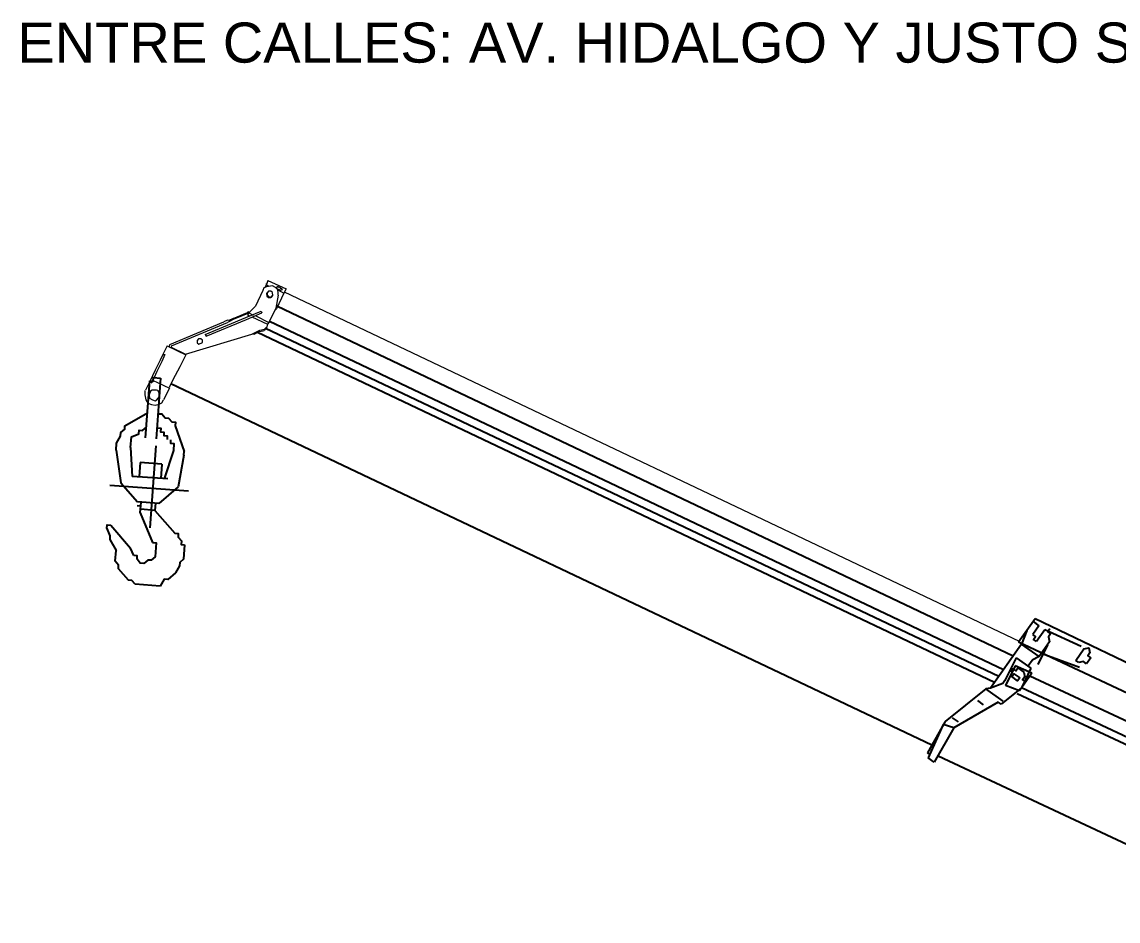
# Model space of a CAD drawing. Header units: metres. Extents: x 668617 to 675126, y 2286318 to 2293677.
# Drawn here: x 672241.14 to 672246.61, y 2287830.84 to 2287835.33 of the extents above; entities that cross this region are included whole.
import ezdxf

# ---------------------------------------------------------------- set-up
doc = ezdxf.new("R2010")
doc.units = ezdxf.units.M
doc.header["$MEASUREMENT"] = 0
doc.layers.add('2', color=7, linetype='Continuous')
doc.layers.add('DMTG_SECCIONES_VIALES', color=250, linetype='Continuous')
doc.styles.get("Standard").update_dxf_attribs({"font": 'arial.ttf'})

# ---------------------------------------------------------------- blocks, each defined once
blk = doc.blocks.new('A$C798F2332')
at = {"layer": '2', "linetype": 'Continuous'}
for p, q in [((664.3, 7480.2), (664.3, 7444.5)), ((860.7, 7444.5), (860.7, 7355.2)), ((700, 7194.5), (628.6, 7194.5))]:
    blk.add_line(p, q, dxfattribs=at)
for points in [[(1075, 7480.2), (1325, 7551.7)], [(1325, 7551.7), (1503.6, 7533.8)], [(1325, 7498.1), (1342.9, 7551.7)], [(1342.9, 7551.7), (1521.5, 7515.9)], [(1092.9, 7390.9), (1325, 7498.1)], [(1289.3, 7533.8), (1289.3, 7498.1)], [(1325, 7498.1), (1521.5, 7480.2)], [(1503.6, 7515.9), (1503.6, 7533.8)], [(1521.5, 7480.2), (1521.5, 7515.9)], [(271.5, 5248.1), (646.5, 7480.2)], [(396.5, 5248.1), (789.3, 7480.2)], [(646.5, 7480.2), (789.3, 7480.2)], [(664.3, 7444.5), (717.9, 7444.5)], [(717.9, 7480.2), (789.3, 7462.4)], [(735.7, 7408.8), (735.7, 7426.7), (717.9, 7426.7), (717.9, 7444.5)], [(789.3, 7355.2), (789.3, 7462.4)], [(789.3, 7462.4), (1057.2, 7462.4)], [(860.7, 7444.5), (985.7, 7426.7)], [(1003.6, 7426.7), (1057.2, 7462.4)], [(1057.2, 7462.4), (1075, 7480.2)], [(1075, 7373.1), (1075, 7480.2)], [(1146.5, 5569.5), (1485.7, 7480.2)], [(1146.5, 7480.2), (1146.5, 7444.5)], [(628.6, 7212.4), (664.3, 7408.8)], [(646.5, 7390.9), (664.3, 7390.9), (664.3, 7373.1), (682.2, 7373.1), (700, 7355.2)], [(664.3, 7408.8), (735.7, 7408.8)], [(878.6, 7337.4), (896.5, 7426.7)], [(896.5, 7426.7), (1003.6, 7408.8)], [(932.2, 7426.7), (914.3, 7426.7), (914.3, 7408.8), (896.5, 7408.8), (896.5, 7373.1), (914.3, 7355.2), (932.2, 7355.2), (932.2, 7337.4)], [(932.2, 7373.1), (950, 7373.1), (950, 7408.8), (932.2, 7408.8), (932.2, 7373.1)], [(985.7, 7426.7), (1003.6, 7426.7)], [(985.7, 7337.4), (1003.6, 7408.8)], [(1092.9, 7373.1), (1092.9, 7390.9)], [(557.2, 5444.5), (896.5, 7337.4)], [(628.6, 5426.7), (967.9, 7337.4)], [(664.3, 5426.7), (1003.6, 7337.4)], [(700, 7355.2), (789.3, 7355.2)], [(717.9, 7355.2), (825, 7337.4)], [(717.9, 7158.8), (771.5, 7355.2)], [(789.3, 7355.2), (825, 7373.1)], [(860.7, 7373.1), (825, 7373.1)], [(860.7, 7355.2), (967.9, 7337.4)], [(878.6, 7337.4), (985.7, 7337.4)], [(967.9, 7337.4), (1092.9, 7373.1)], [(628.6, 7194.5), (610.7, 7176.7), (628.6, 7158.8)], [(682.2, 7158.8), (700, 7176.7)], [(700, 7176.7), (700, 7194.5)], [(628.6, 7158.8), (646.5, 7158.8), (646.5, 7140.9)], [(646.5, 7140.9), (682.2, 7140.9)], [(682.2, 7140.9), (682.2, 7158.8)]]:
    blk.add_lwpolyline(points, dxfattribs=at)
blk = doc.blocks.new('A$C796342EB')
at = {"layer": '2', "linetype": 'Continuous', "lineweight": 20}
for p, q in [((-299.7, 2.1), (-485.5, -115.2)), ((-295.1, -6.4), (-480.8, -123.8)), ((-435.1, -187.7), (-473.6, -208.6)), ((-441.3, -196.6), (-467, -210.6))]:
    blk.add_line(p, q, dxfattribs=at)
for points in [[(-157.5, 118.1), (-405.2, -38.4)], [(-144.7, 125), (-160.8, 22)], [(-157.5, 118.1), (-144.3, 114.2)], [(-144.7, 125), (-96.5, 117.9)], [(-96.5, 117.9), (-102.7, 109)], [(-96.5, 117.9), (-65.8, 112.4)], [(-65.8, 112.4), (-11, 103.3)], [(-157.2, 107.2), (-413.4, -54)], [(-150.5, 105.2), (-163.2, 26.3)], [(-157.2, 107.2), (-150.5, 105.2)], [(-102.7, 109), (-65.4, 101.5)], [(-65.4, 101.5), (-10.6, 92.5)], [(-11, 103.3), (50.5, 92.3)], [(-10.6, 92.5), (50.8, 81.4)], [(37.6, 85.3), (21.1, -6.8)], [(50.5, 92.3), (50.8, 81.4)], [(50.5, 92.3), (98.6, 85.2)], [(105.5, 11.3), (83.7, 10.6), (72.4, 21.1), (65.5, 34), (67.4, 40.6), (79.9, 58.4), (88.5, 63.1), (108.3, 57.2), (119.6, 46.7), (118, 29.2), (114, 16), (105.5, 11.3)], [(102.9, 87.5), (120.8, 75), (136.7, 56), (146, 38.8), (140.1, 19), (131.9, 3.5), (117.1, -10.1), (104.2, -17.1), (86.8, -15.5)], [(-163.2, 26.3), (-435.1, -187.7)], [(-299.7, 2.1), (-295.1, -6.4)], [(-242.9, -0.3), (-260.1, -9.6), (-269, -3.4), (-269.4, 7.5), (-263.1, 16.4), (-252.2, 16.8), (-243.3, 10.6), (-242.9, -0.3)], [(-160.8, 22), (-95.2, 13.3)], [(-95.2, 13.3), (-47, 6.2)], [(-47, 6.2), (18.7, -2.5)], [(-451.9, -74.9), (-413.4, -54)], [(-445.7, -66), (-424.3, -54.3), (-422.3, -47.7), (-405.2, -38.4)], [(18.7, -2.5), (21.1, -6.8)], [(21.1, -6.8), (86.8, -15.5)], [(-699.7, -98.4), (-718.2, -197.1)], [(-699.7, -98.4), (-679.8, -104.3)], [(-670.7, -182.5), (-679.6, -176.2), (-690.9, -165.7), (-693.6, -150.5), (-692, -133), (-670.9, -110.5), (-658.1, -103.6), (-644.9, -107.5)], [(-682.2, -100), (-679.8, -104.3)], [(-679.8, -104.3), (-679.5, -115.2)], [(-679.8, -104.3), (-662.3, -105.9)], [(-644.9, -107.5), (-559.3, -122.1)], [(-451.9, -74.9), (-518.1, -116.3)], [(-516.2, -109.7), (-511.9, -107.4)], [(-445.7, -66), (-511.9, -107.4)], [(-695.2, -168), (-690.9, -165.7), (-697.8, -152.9), (-706.4, -157.5), (-704.1, -161.8), (-708.4, -164.1), (-703.7, -172.7)], [(-665.5, -140.9), (-659.3, -132), (-648.4, -131.6), (-639.5, -137.8), (-636.8, -153), (-643, -161.9), (-653.9, -162.3)], [(-653.9, -162.3), (-665.2, -151.8), (-665.5, -140.9)], [(-653.9, -162.3), (-649.6, -160)], [(-644.1, -129.3), (-632.9, -139.8), (-632.5, -150.7), (-638.8, -159.6), (-649.6, -160)], [(-648.4, -131.6), (-644.1, -129.3)], [(-559.3, -122.1), (-513.8, -114)], [(-485.5, -115.2), (-555.9, -159)], [(-555.9, -159), (-551.3, -167.6)], [(-480.8, -123.8), (-551.3, -167.6)], [(-521.3, -151.3), (-532, -223.6)], [(-506.5, -137.8), (-521.1, -223.3)], [(-516.2, -109.7), (-518.1, -116.3)], [(-513.8, -114), (-517.4, -138.1)], [(-513.8, -114), (-502.9, -113.7)], [(-502.9, -113.7), (-502.6, -124.5)], [(-718.2, -197.1), (-694.1, -200.7)], [(-703.7, -172.7), (-708, -175), (-703.4, -183.6), (-694.8, -178.9), (-697.1, -174.6), (-692.8, -172.3), (-695.2, -168)], [(-690.9, -165.7), (-694.1, -200.7)], [(-694.1, -200.7), (-608.6, -215.3)], [(-670.7, -182.5), (-610.9, -211)], [(-626.4, -202.8), (-626, -213.7)], [(-610.9, -211), (-532, -223.6)], [(-604.3, -213), (-608.6, -215.3)], [(-473.6, -208.6), (-492.7, -224.5)], [(-467, -210.6), (-481.8, -224.1)], [(-439.4, -190), (-441.3, -196.6)], [(-532, -223.6), (-521.1, -223.3)], [(-521.1, -223.3), (-507.9, -227.2)], [(-492.7, -224.5), (-507.9, -227.2)], [(-507.9, -227.2), (-486.1, -226.5)], [(-481.8, -224.1), (-486.1, -226.5)]]:
    blk.add_lwpolyline(points, dxfattribs=at)
blk = doc.blocks.new('A$C645B4AD2')
at = {"layer": '2', "linetype": 'Continuous'}
for p, q in [((-26.8, 90), (-26.8, -213.5)), ((-98.3, -945.7), (26.7, -945.7))]:
    blk.add_line(p, q, dxfattribs=at)
for points in [[(26.7, 72.2), (8.9, 72.2), (8.9, 90), (-26.8, 90)], [(26.7, -213.5), (26.7, 72.2)], [(-26.8, -88.5), (-44.7, -88.5), (-62.6, -106.4), (-80.4, -106.4), (-98.3, -124.3), (-116.1, -124.3), (-116.1, -142.1), (-169.7, -267.1)], [(169.6, -285), (169.6, -249.3), (151.7, -213.5), (151.7, -195.7), (133.9, -177.8), (133.9, -160), (26.7, -88.5)], [(-26.8, -160), (-44.7, -160), (-44.7, -177.8), (-62.6, -177.8), (-62.6, -195.7), (-80.4, -195.7), (-80.4, -213.5)], [(98.2, -267.1), (98.2, -213.5), (62.4, -195.7), (62.4, -177.8), (44.6, -177.8), (26.7, -160)], [(-98.3, -213.5), (-98.3, -231.4), (-116.1, -231.4), (-116.1, -267.1)], [(-169.7, -285), (-169.7, -267.1)], [(-116.1, -267.1), (-80.4, -410)], [(-26.8, -249.3), (-26.8, -660)], [(98.2, -267.1), (80.3, -410)], [(-169.7, -285), (-151.8, -445.7)], [(169.6, -285), (133.9, -445.7)], [(-62.6, -338.5), (44.6, -338.5)], [(-62.6, -338.5), (-62.6, -410)], [(44.6, -338.5), (44.6, -410)], [(-98.3, -410), (80.3, -410)], [(-205.4, -463.5), (187.4, -463.5)], [(-151.8, -445.7), (-62.6, -535)], [(133.9, -445.7), (44.6, -535)], [(-62.6, -535), (44.6, -535)], [(-44.7, -535), (-44.7, -570.7)], [(26.7, -588.5), (26.7, -535)], [(-44.7, -570.7), (-151.8, -677.8)], [(-44.7, -570.7), (26.7, -570.7)], [(26.7, -588.5), (-44.7, -731.4)], [(44.6, -552.8), (26.7, -552.8)], [(-151.8, -677.8), (-169.7, -677.8), (-169.7, -695.7), (-187.6, -713.5), (-187.6, -731.4), (-205.4, -731.4)], [(169.6, -660), (62.4, -767.1)], [(187.4, -677.8), (169.6, -713.5), (169.6, -731.4), (133.9, -785)], [(187.4, -677.8), (187.4, -660), (169.6, -660)], [(-205.4, -731.4), (-205.4, -802.8), (-187.6, -820.7), (-187.6, -838.5), (-169.7, -874.3), (-134, -910), (-116.1, -910), (-98.3, -945.7)], [(-44.7, -731.4), (-62.6, -731.4), (-62.6, -802.8), (-44.7, -820.7), (-26.8, -820.7), (-9, -838.5)], [(-9, -838.5), (8.9, -838.5), (26.7, -820.7), (26.7, -802.8), (44.6, -802.8)], [(26.7, -945.7), (44.6, -927.8), (62.4, -927.8), (116, -874.3), (116, -856.4), (133.9, -838.5), (133.9, -785)], [(44.6, -802.8), (62.4, -767.1)]]:
    blk.add_lwpolyline(points, dxfattribs=at)

msp = doc.modelspace()

# ---------------------------------------------------------------- linework, layer by layer
at = {"layer": 'DMTG_SECCIONES_VIALES', "linetype": 'Continuous', "lineweight": 20}
msp.add_lwpolyline([(672242.44919, 2287833.97942), (672246.11327, 2287832.23882)], dxfattribs=at)
at = {"layer": 'DMTG_SECCIONES_VIALES', "linetype": 'Continuous'}
for points in [[(672246.08291, 2287832.16474), (672242.41522, 2287833.90622)], [(672246.034, 2287832.09528), (672242.37509, 2287833.83265)], [(672245.9901, 2287832.03294), (672242.31581, 2287833.77751)], [(672246.01079, 2287832.06233), (672242.35571, 2287833.79791)], [(672245.67765, 2287831.72098), (672241.88387, 2287833.52149)]]:
    msp.add_lwpolyline(points, dxfattribs=at)

# ---------------------------------------------------------------- block references
at = {"layer": 'DMTG_SECCIONES_VIALES', "linetype": 'Continuous', "lineweight": 50}
for name, p, xscale, yscale, zscale, rotation in [('A$C796342EB', (672241.88387, 2287833.52149), -0.0009989080116068, 0.0009989080116068, 0.0009989080116068, 54.84423534727628), ('A$C645B4AD2', (672241.79962, 2287833.46284), -0.0009989080116067986, 0.0009989080116067997, 0.0009989080116067997, 355.9317628307743), ('A$C798F2332', (672252.67319, 2287828.57655), -0.0009989080116068, 0.0009989080116068, 0.0009989080116068, 54.84423534727628)]:
    msp.add_blockref(name, p, dxfattribs=dict(at, xscale=xscale, yscale=yscale, zscale=zscale, rotation=rotation))

# ---------------------------------------------------------------- texts
at = {"layer": 'DMTG_SECCIONES_VIALES', "insert": (672249.66073, 2287835.32254), "char_height": 0.2, "attachment_point": 3}
msp.add_mtext_dynamic_manual_height_columns('\\pxql;ENTRE CALLES: AV. HIDALGO Y JUSTO SIERRA ', width=8.542514, gutter_width=1, heights=[1.62792], dxfattribs=at)

doc.saveas('drawing.dxf')
